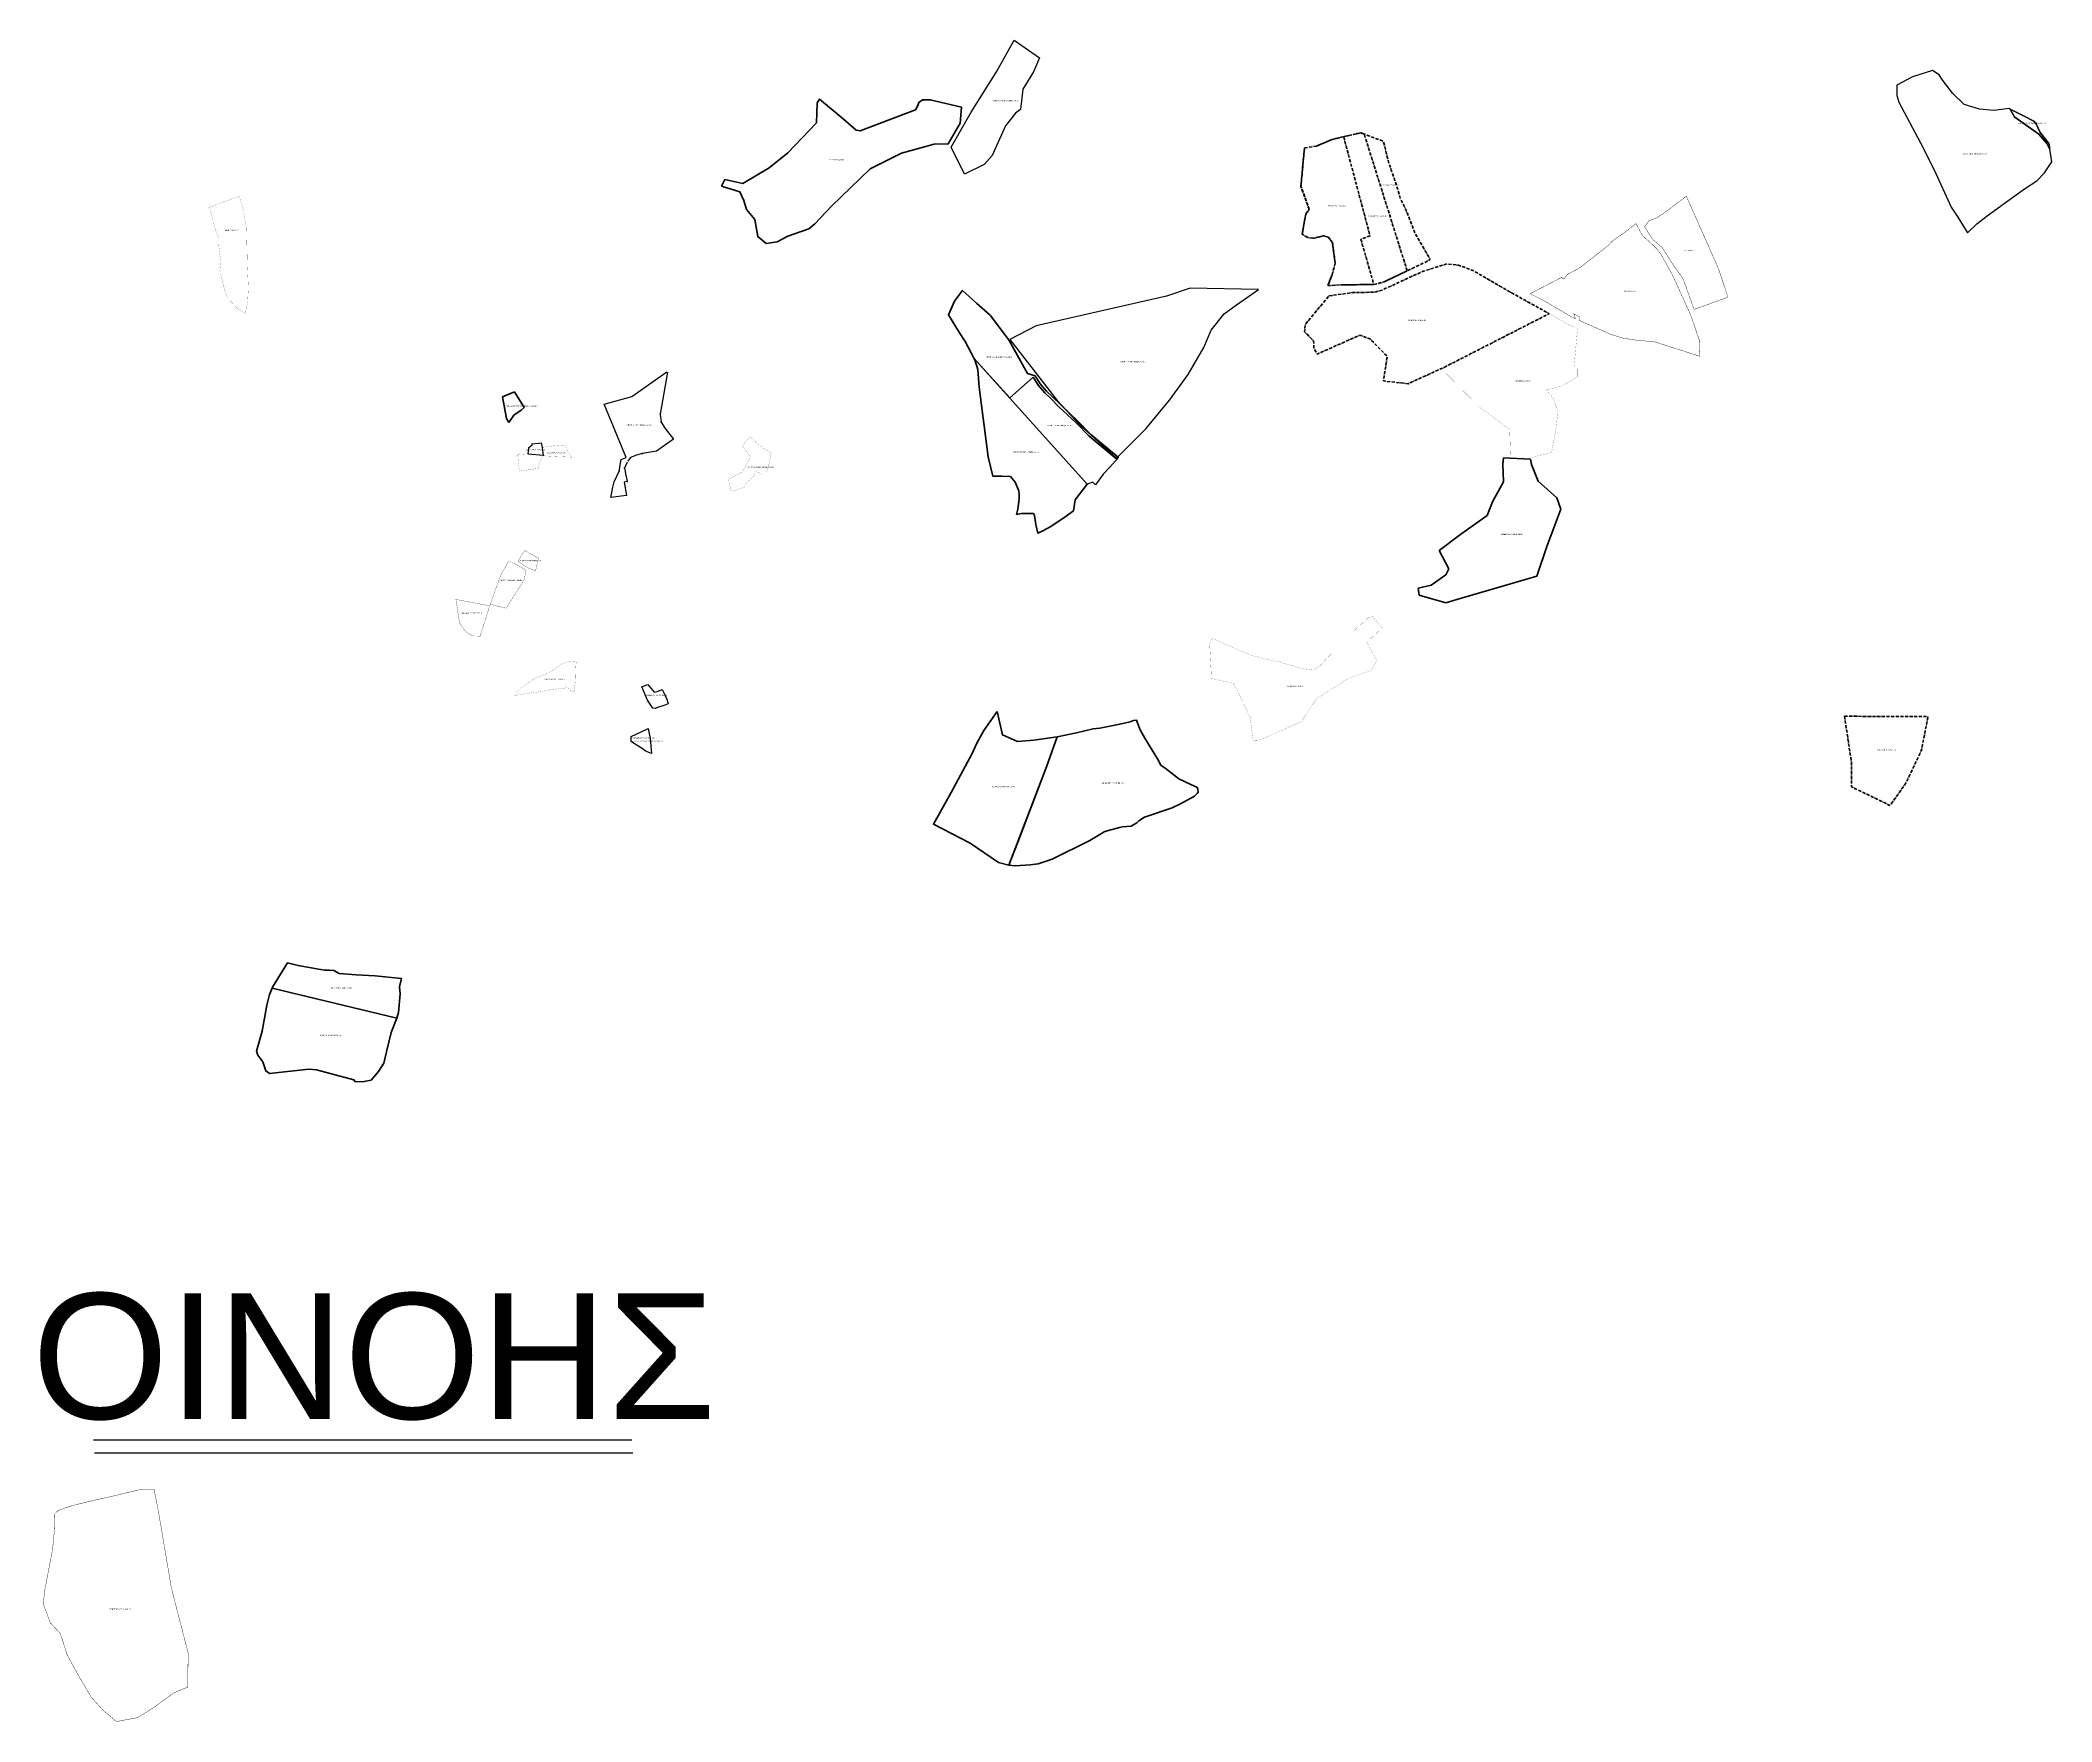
# Model space of a CAD drawing. Header units: metres. Extents: x 245125 to 394351, y 270578 to 4233311.
# Drawn here: x 281575 to 283176, y 4189384 to 4190722 of the extents above; entities that cross this region are included whole.
import ezdxf
from ezdxf.enums import TextEntityAlignment as Align
from ezdxf.lldxf.tags import DXFTag

# ---------------------------------------------------------------- set-up
doc = ezdxf.new("R2010")
doc.units = ezdxf.units.M
for name, pattern in [('DASHDOT', [25.4, 12.7, -6.35, 0, -6.35]), ('DASHDOT_LINE', [18, 12, -3, 0, -3]), ('t-orio', [0.79, 0.5, -0.12, 0.05, -0.12])]:
    doc.linetypes.add(name, pattern=pattern)
for name, color, linetype in [('4178-(65-126-135-205)', 51, 'Continuous'), ('4495-(228-329)', 103, 'Continuous'), ('topo2007', 11, 'Continuous'), ('topo2008', 42, 'Continuous'), ('topo2016', 36, 'Continuous'), ('topo2017', 2, 'Continuous'), ('topo2019', 6, 'Continuous'), ('topo2020', 3, 'Continuous'), ('topo2021', 4, 'Continuous'), ('ΗΛΕΙΑ_Ονομασία ΟΤΑ_ΟΚΧΕ', 6, 'Continuous')]:
    doc.layers.add(name, color=color, linetype=linetype)
doc.styles.add('ARIAL', font='arial.ttf')
doc.styles.get("Standard").update_dxf_attribs({"font": 'arial.ttf'})
tags = doc.linetypes.add('HIDDEN', pattern=[0.375, 0.25, -0.125]).pattern_tags.tags
tags[6:7] = [DXFTag(74, 4), DXFTag(75, 0), DXFTag(340, '0'), DXFTag(46, 1.0), DXFTag(50, 0.0), DXFTag(44, 0.0), DXFTag(45, 0.0)]
tags[4:5] = [DXFTag(74, 4), DXFTag(75, 0), DXFTag(340, '0'), DXFTag(46, 1.0), DXFTag(50, 0.0), DXFTag(44, 0.0), DXFTag(45, 0.0)]
tags = doc.linetypes.add('LOTBOUND', pattern='A,15.7,-6.3,["x",Standard,S=6.3,R=0,X=-2.2,Y=-2.2],-6.3', length=28.3).pattern_tags.tags
tags[15:16] = [DXFTag(74, 4), DXFTag(75, 0), DXFTag(340, '0'), DXFTag(46, 1.0), DXFTag(50, 0.0), DXFTag(44, 0.0), DXFTag(45, 0.0)]
tags[4:5] = [DXFTag(74, 4), DXFTag(75, 0), DXFTag(340, '0'), DXFTag(46, 1.0), DXFTag(50, 0.0), DXFTag(44, 0.0), DXFTag(45, 0.0)]

msp = doc.modelspace()

# ---------------------------------------------------------------- linework, layer by layer
at = {"layer": '4495-(228-329)', "color": 103}
for p, q in [((281617.6, 4189608), (282046, 4189608)), ((281618.5, 4189597.7), (282046.9, 4189597.7))]:
    msp.add_line(p, q, dxfattribs=at)
at = {"layer": 'topo2007', "color": 11, "linetype": 'LOTBOUND', "lineweight": 60}
for p, q in [((281952.6, 4190442.1), (281943.1, 4190437.9)), ((281943.1, 4190437.9), (281946.2, 4190420.7)), ((281960.4, 4190429.6), (281952.6, 4190442.1)), ((281946.2, 4190420.7), (281948.1, 4190417.5))]:
    msp.add_line(p, q, dxfattribs=at)
at = {"layer": 'topo2007', "color": 11, "lineweight": 60}
for p, q in [((281948.1, 4190417.5), (281952.2, 4190423.4)), ((281952.2, 4190423.4), (281958.1, 4190427.5)), ((281958.1, 4190427.5), (281960.4, 4190429.6))]:
    msp.add_line(p, q, dxfattribs=at)
at = {"layer": 'topo2008', "color": 42}
for p, q in [((282336.3, 4190696.6), (282350.4, 4190721.8)), ((282350.4, 4190721.8), (282370.5, 4190707.7)), ((282316.1, 4190664.5), (282336.3, 4190696.6)), ((282365.7, 4190696.6), (282357.1, 4190682.8)), ((282370.5, 4190707.7), (282365.7, 4190696.6)), ((282357.1, 4190682.8), (282355.4, 4190666.8)), ((282300.2, 4190636.7), (282316.1, 4190664.5)), ((282351.4, 4190663.7), (282343.3, 4190653.7)), ((282355.4, 4190666.8), (282351.4, 4190663.7)), ((282343.3, 4190653.7), (282332.7, 4190630.2)), ((282310.9, 4190615.3), (282300.2, 4190636.7)), ((282332.7, 4190630.2), (282326.3, 4190623)), ((282326.3, 4190623), (282310.9, 4190615.3)), ((282046, 4190438.3), (282073.8, 4190458)), ((282074.4, 4190457.7), (282068.7, 4190424.2)), ((282024.1, 4190432.2), (282046, 4190438.3)), ((282041.6, 4190389.8), (282024.1, 4190432.2)), ((282068.7, 4190424.2), (282069.5, 4190417.8)), ((282079.1, 4190404.4), (282065.7, 4190394.9)), ((282069.5, 4190417.8), (282072.7, 4190412.9)), ((282072.7, 4190412.9), (282079.1, 4190404.4)), ((282037.6, 4190388.2), (282041.6, 4190389.8)), ((282045.1, 4190389.7), (282042.8, 4190386.7)), ((282049.8, 4190391.6), (282045.1, 4190389.7)), ((282054.5, 4190393), (282049.8, 4190391.6)), ((282065.7, 4190394.9), (282054.5, 4190393)), ((282042.2, 4190385.9), (282040.3, 4190381.2)), ((282040.3, 4190381.2), (282040.9, 4190377.1)), ((282040.9, 4190377.1), (282042.4, 4190370.6)), ((282029.4, 4190357.9), (282030.8, 4190366)), ((282041.8, 4190359.5), (282029.4, 4190357.9)), ((282042.4, 4190370.6), (282040, 4190370)), ((282040, 4190370), (282041.8, 4190359.5)), ((282412.9, 4190370.1), (282408.5, 4190368.4)), ((282412.9, 4190370.1), (282408.5, 4190368.4)), ((282415.1, 4190367.9), (282412.9, 4190370.1)), ((282415.1, 4190367.9), (282412.9, 4190370.1))]:
    msp.add_line(p, q, dxfattribs=at)
at = {"layer": 'topo2008', "color": 42, "linetype": 'Continuous'}
for p, q in [((282433.3, 4190389.8), (282426.4, 4190382.1)), ((282421.1, 4190376.5), (282415.1, 4190367.9)), ((282421.1, 4190376.5), (282415.1, 4190367.9)), ((282426.4, 4190382.1), (282421.1, 4190376.5))]:
    msp.add_line(p, q, dxfattribs=at)
at = {"layer": 'topo2008', "color": 42, "linetype": 'HIDDEN', "lineweight": 60, "ltscale": 10}
msp.add_lwpolyline([(282365.3, 4190453.7), (282346.8, 4190437.1), (282318.3, 4190468.9), (282316.4, 4190472.6), (282311.2, 4190482.1), (282306.8, 4190488.9), (282298, 4190503.2), (282302.8, 4190514.2), (282304.1, 4190515.9), (282309.1, 4190522.7), (282314.6, 4190518), (282320.2, 4190512.6), (282331.5, 4190502.7), (282346.4, 4190482.8), (282361, 4190456.5), (282367, 4190454.8), (282371, 4190448.5), (282376, 4190442.6), (282380.8, 4190438), (282387.3, 4190431.6), (282401, 4190418.7), (282411.4, 4190408.1), (282433.3, 4190389.8), (282431.9, 4190388.3), (282410, 4190406.6), (282399.6, 4190417.3), (282385.9, 4190430.1), (282379.4, 4190436.6), (282374.6, 4190441.2), (282369.4, 4190447.3)], close=True, dxfattribs=at)
msp.add_lwpolyline([(282365.3, 4190453.7), (282346.8, 4190437.1), (282318.3, 4190468.9), (282316.4, 4190472.6), (282311.2, 4190482.1), (282306.8, 4190488.9), (282298, 4190503.2), (282302.8, 4190514.2), (282304.1, 4190515.9), (282309.1, 4190522.7), (282314.6, 4190518), (282320.2, 4190512.6), (282331.5, 4190502.7), (282346.4, 4190482.8), (282361, 4190456.5), (282367, 4190454.8), (282371, 4190448.5), (282376, 4190442.6), (282380.8, 4190438), (282387.3, 4190431.6), (282401, 4190418.7), (282411.4, 4190408.1), (282433.3, 4190389.8), (282431.9, 4190388.3), (282410, 4190406.6), (282399.6, 4190417.3), (282385.9, 4190430.1), (282379.4, 4190436.6), (282374.6, 4190441.2), (282369.4, 4190447.3)], close=True, dxfattribs=at)
msp.add_lwpolyline([(282365.3, 4190453.7), (282346.8, 4190437.1), (282318.3, 4190468.9), (282316.4, 4190472.6), (282311.2, 4190482.1), (282306.8, 4190488.9), (282298, 4190503.2), (282302.8, 4190514.2), (282304.1, 4190515.9), (282309.1, 4190522.7), (282314.6, 4190518), (282320.2, 4190512.6), (282331.5, 4190502.7), (282346.4, 4190482.8), (282361, 4190456.5), (282367, 4190454.8), (282371, 4190448.5), (282376, 4190442.6), (282380.8, 4190438), (282387.3, 4190431.6), (282401, 4190418.7), (282411.4, 4190408.1), (282433.3, 4190389.8), (282431.9, 4190388.3), (282410, 4190406.6), (282399.6, 4190417.3), (282385.9, 4190430.1), (282379.4, 4190436.6), (282374.6, 4190441.2), (282369.4, 4190447.3)], close=True, dxfattribs=at)
at = {"layer": 'topo2008', "color": 42}
for points in [[(282544.6, 4190523.5), (282490.3, 4190524.6), (282471.6, 4190518.1), (282367.9, 4190494.4), (282346.9, 4190483.7), (282384.6, 4190435.1), (282403.2, 4190415.2), (282431.8, 4190389.1), (282455.1, 4190412.6), (282474, 4190435.5), (282488.8, 4190455.7), (282501.2, 4190477.4), (282507.1, 4190491), (282517.3, 4190504.2), (282527.2, 4190511.3), (282542, 4190521.5), (282544.6, 4190523.5)], [(282030.8, 4190366), (282032.1, 4190370.5), (282036, 4190378.8), (282037.6, 4190388.2)]]:
    msp.add_lwpolyline(points, dxfattribs=at)
at = {"layer": 'topo2008', "color": 42, "lineweight": 60}
msp.add_lwpolyline([(282318.3, 4190468.9), (282319, 4190467.4), (282321.4, 4190459.8), (282322.5, 4190445.8), (282329.5, 4190390.3), (282333.4, 4190374.8), (282340.6, 4190375), (282347.3, 4190374.5), (282351.1, 4190370), (282354.1, 4190363.2), (282354.4, 4190360), (282354.2, 4190356.6), (282353.1, 4190348.6), (282352.2, 4190344.4), (282356.1, 4190345.1), (282360.9, 4190345.1), (282365.6, 4190345.2), (282366.4, 4190343.5), (282367.5, 4190336.3), (282369.1, 4190329.6), (282373.7, 4190331.6), (282378.9, 4190334.5), (282389.8, 4190341.8), (282397.6, 4190347.4), (282398.9, 4190356.1), (282408.5, 4190368.4)], close=True, dxfattribs=at)
msp.add_lwpolyline([(282318.3, 4190468.9), (282319, 4190467.4), (282321.4, 4190459.8), (282322.5, 4190445.8), (282329.5, 4190390.3), (282333.4, 4190374.8), (282340.6, 4190375), (282347.3, 4190374.5), (282351.1, 4190370), (282354.1, 4190363.2), (282354.4, 4190360), (282354.2, 4190356.6), (282353.1, 4190348.6), (282352.2, 4190344.4), (282356.1, 4190345.1), (282360.9, 4190345.1), (282365.6, 4190345.2), (282366.4, 4190343.5), (282367.5, 4190336.3), (282369.1, 4190329.6), (282373.7, 4190331.6), (282378.9, 4190334.5), (282389.8, 4190341.8), (282397.6, 4190347.4), (282398.9, 4190356.1), (282408.5, 4190368.4)], close=True, dxfattribs=at)
msp.add_lwpolyline([(282318.3, 4190468.9), (282319, 4190467.4), (282321.4, 4190459.8), (282322.5, 4190445.8), (282329.5, 4190390.3), (282333.4, 4190374.8), (282340.6, 4190375), (282347.3, 4190374.5), (282351.1, 4190370), (282354.1, 4190363.2), (282354.4, 4190360), (282354.2, 4190356.6), (282353.1, 4190348.6), (282352.2, 4190344.4), (282356.1, 4190345.1), (282360.9, 4190345.1), (282365.6, 4190345.2), (282366.4, 4190343.5), (282367.5, 4190336.3), (282369.1, 4190329.6), (282373.7, 4190331.6), (282378.9, 4190334.5), (282389.8, 4190341.8), (282397.6, 4190347.4), (282398.9, 4190356.1), (282408.5, 4190368.4)], close=True, dxfattribs=at)
at = {"layer": 'topo2008', "color": 42}
for p in [(282068.7, 4190424.2), (282069.5, 4190417.8), (282054.5, 4190393), (282036, 4190378.8), (282040.3, 4190381.2), (282042.4, 4190370.6)]:
    msp.add_point(p, dxfattribs=at)
at = {"layer": 'topo2016', "color": 36, "linetype": 'HIDDEN', "lineweight": 40, "ltscale": 4}
msp.add_lwpolyline([(282117.5, 4190605.6), (282120, 4190610.9), (282134.5, 4190607.7), (282155.3, 4190620.4), (282170.2, 4190632.3), (282192.9, 4190656.1), (282193.4, 4190671.9), (282195.4, 4190675), (282214.3, 4190659.3), (282224.5, 4190650.2), (282227.8, 4190649.8), (282271.7, 4190666.4), (282273.5, 4190669.8), (282274.5, 4190672.3), (282277.3, 4190674.4), (282283.5, 4190674.4), (282308.5, 4190668.5), (282307.2, 4190655.8), (282297.9, 4190639.3), (282286.5, 4190639.1), (282260.6, 4190631.9), (282235.7, 4190619.4), (282205, 4190589.9), (282191.7, 4190575.8), (282187, 4190571.6), (282170.2, 4190565.8), (282161.6, 4190561.3), (282153, 4190560), (282146.3, 4190565.5), (282143.9, 4190579.2), (282137.2, 4190587.2), (282135.3, 4190594.3), (282132, 4190601.3)], close=True, dxfattribs=at)
at = {"layer": 'topo2016', "color": 36}
msp.add_lwpolyline([(282195.4, 4190675), (282214.3, 4190659.3), (282224.5, 4190650.2), (282227.8, 4190649.8), (282271.7, 4190666.4), (282273.5, 4190669.8), (282274.5, 4190672.3), (282277.3, 4190674.4), (282283.5, 4190674.4), (282308.5, 4190668.5), (282307.2, 4190655.8), (282297.9, 4190639.3)], dxfattribs=at)
at = {"layer": 'topo2016', "color": 36, "ltscale": 8, "flags": 128}
msp.add_lwpolyline([(282054, 4190207.1), (282058.9, 4190209.1), (282063.7, 4190203.1), (282066.9, 4190203.7), (282070.1, 4190205.1), (282071.7, 4190201.8), (282073.9, 4190197.3), (282075, 4190193.7), (282072.3, 4190192.5), (282065.8, 4190190.4), (282064.5, 4190189.9), (282062.7, 4190190.3), (282058.4, 4190196.7)], close=True, dxfattribs=at)
at = {"layer": 'topo2016', "color": 36, "lineweight": 60, "flags": 128}
msp.add_lwpolyline([(282336.7, 4190187.6), (282341, 4190169), (282341, 4190169), (282353, 4190163.6), (282366, 4190164.8), (282384.4, 4190167.5), (282376.1, 4190143.5), (282346.1, 4190065.4), (282337.8, 4190067.5), (282315.2, 4190082.7), (282286, 4190098), (282300.2, 4190123.1), (282316.8, 4190154.2), (282320.7, 4190162.4), (282326.2, 4190172.5), (282336.7, 4190187.6)], dxfattribs=at)
msp.add_lwpolyline([(282384.4, 4190167.5), (282400, 4190170.7), (282413.1, 4190173.7), (282418.4, 4190174.3), (282434.4, 4190177.6), (282442.7, 4190179.3), (282445.3, 4190180.3), (282447.7, 4190180.6), (282450.3, 4190173.5), (282454.3, 4190166.3), (282460.1, 4190156.7), (282464.4, 4190150), (282467.1, 4190144.9), (282471.5, 4190141.8), (282481.4, 4190133.9), (282491.3, 4190129.3), (282495.6, 4190127.3), (282496.4, 4190126), (282496.7, 4190123.5), (282495.8, 4190122.3), (282493.9, 4190120.3), (282482.7, 4190114.1), (282476, 4190111), (282453.9, 4190103.6), (282449.5, 4190100.7), (282447.8, 4190099), (282443.4, 4190096.4), (282436.5, 4190095.8), (282434.1, 4190095.2), (282424.4, 4190092.6), (282422, 4190091.8), (282419.8, 4190090.5), (282410.6, 4190085), (282380.6, 4190070.1), (282369.3, 4190066.4), (282363.1, 4190065.5), (282351, 4190064.8), (282346.1, 4190065.4), (282353.1, 4190083.5), (282376.1, 4190143.5)], close=True, dxfattribs=at)
at = {"layer": 'topo2016', "color": 36, "ltscale": 4, "flags": 128}
msp.add_lwpolyline([(282061.6, 4190154.2), (282059.5, 4190154.9), (282057.1, 4190155.9), (282055, 4190157.4), (282055, 4190157.6), (282050.8, 4190160.2), (282050.8, 4190160.2), (282047.4, 4190162.3), (282045.6, 4190163.6), (282045.6, 4190167.7), (282049.5, 4190169.5), (282058, 4190173.6), (282059.1, 4190174.1), (282060.6, 4190166), (282061.6, 4190154.2)], close=True, dxfattribs=at)
at = {"layer": 'topo2017', "color": 2, "linetype": 'DASHDOT', "lineweight": 60, "ltscale": 9}
msp.add_lwpolyline([(282671.8, 4190285.7), (282672.7, 4190280.1), (282693.9, 4190274), (282702.6, 4190276.6), (282766.2, 4190295.4), (282774.1, 4190318.9), (282785.2, 4190348.7), (282782.2, 4190357.7), (282767.2, 4190370.9), (282762, 4190384.2), (282761.2, 4190388.5), (282739.7, 4190389.5), (282739.1, 4190384.5), (282739.6, 4190370.4), (282730.9, 4190354.5), (282726.7, 4190343.6), (282704.6, 4190328), (282688.6, 4190315.8), (282696.2, 4190301.1), (282693.8, 4190296.4), (282682, 4190288.1), (282671.8, 4190285.7)], close=True, dxfattribs=at)
at = {"layer": 'topo2019', "color": 6, "linetype": 'DASHDOT_LINE', "lineweight": 70, "ltscale": 0.2, "flags": 128}
for points in [[(282581.3, 4190636.2), (282590.9, 4190637.6), (282603.4, 4190642.9), (282626.1, 4190648.2), (282644.1, 4190641.4), (282648.2, 4190625), (282654.8, 4190605.7), (282657.5, 4190596.2), (282664.1, 4190582.1), (282669, 4190568.6), (282681.4, 4190547.2), (282670, 4190541.7), (282644.7, 4190529.5), (282636.5, 4190527.4), (282612.9, 4190527.2), (282599.9, 4190526.6), (282603.3, 4190535.2), (282605.8, 4190544.3), (282603.5, 4190560.9), (282600.5, 4190565), (282596.4, 4190566.1), (282588.3, 4190564.2), (282583.9, 4190564.8), (282579.5, 4190567.4), (282582.3, 4190583.5), (282585.1, 4190587.1), (282578.5, 4190605.6), (282581, 4190633.1)], [(282600.7, 4190518.3), (282619.7, 4190521), (282637.1, 4190521.3), (282643.1, 4190523), (282675.3, 4190537.8), (282694.5, 4190543.8), (282703.8, 4190542.8), (282715.3, 4190538.6), (282745.4, 4190521.2), (282776, 4190504.2), (282692.5, 4190461.5), (282663.7, 4190448.5), (282644.1, 4190450.7), (282647.2, 4190470.2), (282633.4, 4190484.2), (282625.4, 4190487.1), (282591.4, 4190472), (282588.8, 4190476.5), (282588.6, 4190482.4), (282581.4, 4190489.8), (282582.1, 4190495.8), (282600.7, 4190518.3)], [(283011.1, 4190183.8), (283033.1, 4190183.7), (283077.5, 4190183.5), (283072.3, 4190157), (283060.6, 4190131.8), (283047.4, 4190112.7), (283016.6, 4190127.7), (283016.7, 4190146.2)]]:
    msp.add_lwpolyline(points, close=True, dxfattribs=at)
at = {"layer": 'topo2019', "color": 6, "linetype": 'DASHDOT_LINE', "lineweight": 70, "ltscale": 0.2}
msp.add_lwpolyline([(282581.3, 4190636.2), (282590.9, 4190637.6), (282603.4, 4190642.9), (282612.5, 4190645), (282633.5, 4190566.1), (282626.2, 4190563.4), (282636.5, 4190527.4), (282612.9, 4190527.2), (282599.9, 4190526.6), (282603.3, 4190535.2), (282605.8, 4190544.3), (282603.5, 4190560.9), (282600.5, 4190565), (282596.4, 4190566.1), (282588.3, 4190564.2), (282583.9, 4190564.8), (282579.5, 4190567.4), (282582.3, 4190583.5), (282585.1, 4190587.1), (282578.5, 4190605.6), (282581, 4190633.1), (282581.3, 4190636.2)], dxfattribs=at)
msp.add_lwpolyline([(282628.8, 4190647.2), (282626.1, 4190648.2), (282612.5, 4190645), (282633.5, 4190566.1), (282626.2, 4190563.4), (282636.5, 4190527.4), (282644.7, 4190529.5), (282663, 4190538.4)], close=True, dxfattribs=at)
at = {"layer": 'topo2019', "color": 6, "ltscale": 17, "const_width": 0.3}
for points in [[(282852, 4190573.4), (282855.3, 4190578), (282861.9, 4190580.6), (282869.7, 4190585.9), (282885.2, 4190597.7), (282910.9, 4190539.7), (282918.3, 4190517.3), (282891.3, 4190507.6), (282882.6, 4190532), (282875.2, 4190542.3), (282865.9, 4190556.9), (282858.2, 4190563.5)], [(282760.9, 4190520.1), (282786.2, 4190533.2), (282786.6, 4190531.9), (282788.4, 4190532.4), (282790.4, 4190535.4), (282799.6, 4190540.2), (282822.9, 4190558.3), (282826.7, 4190562.4), (282835, 4190568.1), (282845.1, 4190575.9), (282850.1, 4190566.6), (282859.1, 4190558.3), (282862.1, 4190555.2), (282864.8, 4190551.8), (282873.9, 4190535.5), (282886.3, 4190508.3), (282888.6, 4190503.2), (282892.1, 4190493.2), (282893.2, 4190489.8), (282895.5, 4190483.3), (282895.9, 4190470.3), (282859.9, 4190481.8), (282845.6, 4190483.1), (282835.3, 4190484.6), (282828.1, 4190486.8), (282825.7, 4190487.5), (282807.5, 4190495.5), (282800, 4190498.8), (282799.8, 4190501.9), (282795.6, 4190504.1), (282796.9, 4190500.2), (282794.4, 4190501.3), (282771.2, 4190514.9)]]:
    msp.add_lwpolyline(points, close=True, dxfattribs=at)
at = {"layer": 'topo2019', "color": 6, "lineweight": 70, "ltscale": 30, "const_width": 0.1}
msp.add_lwpolyline([(281955.3, 4190391.8), (281963.6, 4190392.4), (281975.5, 4190391.4), (281974.6, 4190397.8), (281983.8, 4190399), (281989.8, 4190399.5), (281992.7, 4190399.7), (281994.6, 4190395.6), (281998.3, 4190390), (281984.1, 4190390.6), (281975.8, 4190391.1), (281973.6, 4190387.9), (281972.2, 4190384), (281971.4, 4190381), (281956.6, 4190378.9), (281956.4, 4190380.7), (281955.6, 4190387.5)], close=True, dxfattribs=at)
at = {"layer": 'topo2019', "color": 6, "ltscale": 2, "flags": 128}
msp.add_lwpolyline([(281966.4, 4190400.5), (281972.1, 4190401.2), (281974, 4190401.4), (281974.6, 4190397.8), (281975.5, 4190391.4), (281963.6, 4190392.4), (281964, 4190397.8), (281966.6, 4190399.7)], close=True, dxfattribs=at)
at = {"layer": 'topo2019', "color": 6, "ltscale": 50, "const_width": 0.2}
for points in [[(281961.2, 4190315.7), (281964.6, 4190313.5), (281969.1, 4190311), (281971.9, 4190309.6), (281969.4, 4190299.6), (281964.1, 4190301.6), (281958.9, 4190304.5), (281955.6, 4190307.1), (281959.3, 4190313.9), (281961.2, 4190315.7)], [(281948.2, 4190307.5), (281957.4, 4190302.8), (281961.9, 4190299.7), (281960.4, 4190292.8), (281957.3, 4190287.4), (281952.4, 4190279.9), (281946.1, 4190269.8), (281933.4, 4190272.8), (281941.6, 4190296)], [(281906, 4190276.8), (281933, 4190271.7), (281925.3, 4190247.6), (281920.5, 4190247.7), (281918.5, 4190248.2), (281915.2, 4190250.1), (281913.7, 4190251.3), (281909, 4190257.8)]]:
    msp.add_lwpolyline(points, close=True, dxfattribs=at)
at = {"layer": 'topo2019', "color": 6, "lineweight": 70, "ltscale": 60, "const_width": 0.3}
msp.add_lwpolyline([(281772.1, 4189987.5), (281780.4, 4189985.4), (281798.3, 4189982.3), (281801.7, 4189981.7), (281805.3, 4189981.7), (281808.9, 4189981.5), (281813.2, 4189979), (281826.8, 4189978), (281841.7, 4189977.3), (281862.7, 4189975.2), (281861.1, 4189968.5), (281861.8, 4189962.9), (281860.4, 4189948.1), (281859.1, 4189943.5), (281854.5, 4189932.2), (281850.9, 4189916.7), (281848.6, 4189907.7), (281844.4, 4189901.2), (281838.5, 4189894.1), (281833.1, 4189893), (281826, 4189892.8), (281824.9, 4189894.4), (281795.2, 4189902.4), (281789, 4189902.8), (281757.7, 4189899.4), (281754.7, 4189901.5), (281752.3, 4189908.7), (281748.3, 4189914.1), (281747.3, 4189917.2), (281751.8, 4189933.2), (281755.5, 4189954), (281757.8, 4189962.4), (281760, 4189968.3)], close=True, dxfattribs=at)
at = {"layer": 'topo2019', "color": 6, "lineweight": 70, "ltscale": 80}
msp.add_lwpolyline([(281772.1, 4189987.5), (281780.4, 4189985.4), (281798.3, 4189982.3), (281801.7, 4189981.7), (281805.3, 4189981.7), (281808.9, 4189981.5), (281813.2, 4189979), (281826.8, 4189978), (281841.7, 4189977.3), (281862.7, 4189975.2), (281861.1, 4189968.5), (281861.8, 4189962.9), (281860.4, 4189948.1), (281859.1, 4189943.5), (281859.1, 4189943.5), (281759.7, 4189967.5), (281759.7, 4189967.5), (281760, 4189968.3), (281772.1, 4189987.5)], close=True, dxfattribs=at)
msp.add_lwpolyline([(281759.7, 4189967.5), (281859.1, 4189943.5), (281854.5, 4189932.2), (281850.9, 4189916.7), (281848.6, 4189907.7), (281844.4, 4189901.2), (281838.5, 4189894.1), (281833.1, 4189893), (281826, 4189892.8), (281824.9, 4189894.4), (281795.2, 4189902.4), (281789, 4189902.8), (281757.7, 4189899.4), (281754.7, 4189901.5), (281752.3, 4189908.7), (281748.3, 4189914.1), (281747.3, 4189917.2), (281751.8, 4189933.2), (281755.5, 4189954), (281757.8, 4189962.4), (281759.7, 4189967.5)], dxfattribs=at)
at = {"layer": 'topo2020', "color": 3, "linetype": 't-orio', "ltscale": 10, "const_width": 0.1}
msp.add_lwpolyline([(282136.2, 4190366.3), (282133.6, 4190365.3), (282130.7, 4190364.4), (282128, 4190363.5), (282125.3, 4190362.8), (282124.8, 4190363.9), (282123.2, 4190371.4), (282122.9, 4190372.4), (282131.5, 4190376.8), (282133.6, 4190378.2), (282139.2, 4190387.7), (282140.5, 4190390.3), (282133.9, 4190399), (282140.1, 4190406.4), (282143.2, 4190403.7), (282145.5, 4190401), (282148.2, 4190398.7), (282152.6, 4190395.9), (282156.9, 4190393.6), (282155.3, 4190385.3), (282154.1, 4190380.4), (282153.4, 4190378.6), (282151, 4190376.2), (282144.8, 4190378.4), (282143.1, 4190374.8), (282139.1, 4190371.4), (282135.7, 4190367.5), (282136.2, 4190366.3)], dxfattribs=at)
at = {"layer": 'topo2021'}
for p, q in [((283146.7, 4190660.6), (283165.6, 4190647.2)), ((283165.6, 4190647.2), (283172.1, 4190639.7))]:
    msp.add_line(p, q, dxfattribs=at)
at = {"layer": 'topo2021', "color": 4}
for points in [[(283109, 4190568.5), (283116.3, 4190575.6), (283124.5, 4190582), (283140.9, 4190594), (283154.4, 4190603.6), (283164, 4190610), (283170.1, 4190616.4), (283176, 4190625), (283174.4, 4190635.1), (283173.7, 4190639.6), (283166.8, 4190648.5), (283163.5, 4190655.2), (283161.7, 4190657.5), (283153.9, 4190661.5), (283142.9, 4190667.1), (283142.2, 4190667.5), (283129.8, 4190665.9), (283118.6, 4190667), (283106.3, 4190670.7), (283097.3, 4190679.4), (283089.3, 4190689.8), (283086.5, 4190694.2), (283081.1, 4190697.7), (283065.1, 4190692.7), (283052.7, 4190686.1), (283052.6, 4190677.9), (283054.2, 4190672.5), (283071.6, 4190640.3), (283082.5, 4190618.7), (283095.8, 4190588.9), (283101.2, 4190581)], [(283142.9, 4190667.1), (283153.9, 4190661.5), (283161.7, 4190657.5), (283163.5, 4190655.2), (283166.8, 4190648.5), (283173.7, 4190639.6), (283174.4, 4190635.1), (283172.1, 4190639.7), (283165.6, 4190647.2), (283146.7, 4190660.6)]]:
    msp.add_lwpolyline(points, close=True, dxfattribs=at)
at = {"layer": 'topo2021', "color": 4, "const_width": 0.1}
for points in [[(281709.9, 4190588.9), (281716.6, 4190591.4), (281733.6, 4190597.8), (281737, 4190586.4), (281736.8, 4190585.1), (281737.7, 4190582.3), (281739.4, 4190572.5), (281740.1, 4190542.2), (281740.9, 4190524.6), (281740.3, 4190513.8), (281738.6, 4190504.4), (281732.9, 4190507.6), (281724.9, 4190516.1), (281722.3, 4190521.9), (281718.2, 4190538.5), (281718.9, 4190545.7), (281717.4, 4190558.3), (281717.6, 4190563.5), (281715.2, 4190569.6)], [(281952.8, 4190200), (281956.2, 4190204.8), (281961.9, 4190209.4), (281968.9, 4190213.9), (281979.4, 4190218.2), (281984.2, 4190220.8), (281985.9, 4190222.2), (281989.1, 4190224.9), (281991.5, 4190226.1), (281994.9, 4190227.2), (281996.1, 4190227.4), (282001.8, 4190227), (282001.6, 4190225), (282001.4, 4190221.5), (282001.1, 4190211.7), (282000.9, 4190209.9), (282000.5, 4190207), (282000.1, 4190203.6), (281998, 4190203.4), (281995.3, 4190206.6), (281983.4, 4190205.1), (281983.3, 4190205.1), (281978.3, 4190204.3), (281972.8, 4190203.4), (281957, 4190201.1)]]:
    msp.add_lwpolyline(points, close=True, dxfattribs=at)
for points in [[(282692.5, 4190461.5), (282776, 4190504.2), (282792, 4190495.4), (282796.8, 4190493.1), (282798.6, 4190492.2), (282795.9, 4190462.6), (282798.3, 4190460.2), (282798.3, 4190453.9), (282786.8, 4190446.9), (282773.9, 4190443.4), (282779.5, 4190436.6), (282782.9, 4190426.2), (282781.7, 4190414.3), (282780.4, 4190406.8), (282777.9, 4190393.6), (282767.6, 4190391.3), (282758.5, 4190388.6), (282745.4, 4190389.2), (282744.6, 4190412.2), (282719.9, 4190430.3), (282690.3, 4190460.5), (282692.5, 4190461.5)], [(282631.6, 4190262), (282635.6, 4190263), (282643.1, 4190254.2), (282630.9, 4190242.7), (282638.8, 4190228.1), (282634.3, 4190220), (282616.9, 4190214.2), (282591.1, 4190197.9), (282578.7, 4190179.5), (282545.1, 4190164.6), (282540.5, 4190164.4), (282538, 4190183.3), (282527.4, 4190205.2), (282524.5, 4190210.2), (282513.8, 4190212.4), (282507.3, 4190213.8), (282505.9, 4190241.1), (282507.9, 4190245.9), (282507.9, 4190245.9), (282518.6, 4190241.1), (282536.9, 4190233), (282550.5, 4190229.3), (282561.1, 4190227.1), (282579.5, 4190221.7), (282588.2, 4190220.6), (282593.3, 4190223.6), (282601.7, 4190232.7), (282619.4, 4190250.5), (282631.6, 4190262)]]:
    msp.add_lwpolyline(points, dxfattribs=at)
at = {"layer": 'topo2021', "color": 4, "ltscale": 3, "const_width": 0.3}
msp.add_lwpolyline([(281589.4, 4189551.7), (281599.9, 4189555.3), (281612.1, 4189558.4), (281634.5, 4189563.5), (281655.8, 4189568.6), (281665.8, 4189568.7), (281669.4, 4189550.5), (281679.6, 4189490.2), (281693, 4189438.1), (281692.6, 4189411.1), (281681.5, 4189406.5), (281666.7, 4189395.6), (281656.7, 4189389.3), (281652.6, 4189386.8), (281646.5, 4189385.7), (281635.8, 4189383.7), (281625.4, 4189392.6), (281616, 4189402.9), (281604.5, 4189422.4), (281596.8, 4189436.6), (281591.2, 4189453.9), (281583.3, 4189462.3), (281577.6, 4189477.5), (281578.6, 4189485.7), (281578.8, 4189487.8), (281585.1, 4189520.8), (281586.4, 4189534.5), (281586.8, 4189548.9)], close=True, dxfattribs=at)

# ---------------------------------------------------------------- texts
at = {"layer": '4178-(65-126-135-205)', "color": 51, "insert": (282046.3, 4190164.5), "char_height": 1, "width": 28.75, "attachment_point": 1}
msp.add_mtext('86 ΚΟΡΔΟΝΟΥΡΗΣ ΟΙΝΟΗ-ΑΥΘ.4178', dxfattribs=at)
at = {"layer": 'topo2007', "color": 11, "insert": (281945.6, 4190431.3), "char_height": 1, "width": 12.397, "attachment_point": 1}
msp.add_mtext('XARALAMPOPOYLOS-07b(oρθογωνιες)', dxfattribs=at)
at = {"layer": 'topo2008', "color": 42, "char_height": 1, "attachment_point": 1}
for insert, width in [((282333.1, 4190674.3), 29.952), ((282328, 4190470.2), 28.878), ((282434.4, 4190466.6), 27.687), ((282041.8, 4190416.2), 32.884), ((282376.3, 4190415.7), 25.522), ((282349.3, 4190394.7), 27.395)]:
    msp.add_mtext('OINOH GIANNA-08(oρθογωνιες)', dxfattribs=dict(at, insert=insert, width=width))
at = {"layer": 'topo2016', "color": 36, "char_height": 1, "attachment_point": 1}
for s, insert, width in [('ΚΑΡΑΜΠΑΤΣΗ-16', (282203, 4190627.3), 17.175), ('ΚΟΡΔΟΝΟΥΡΗΣ ΟΙΝΟΗ-16', (282056.3, 4190201), 33.47), ('ΚΟΡΔΟΝΟΥΡΗΣ ΟΙΝΟΗ-16', (282046.2, 4190167), 26.202), ('ΚΟΡΔΟΝΟΥΡΗΣ ΟΙΝΟΗ-16', (282332.9, 4190128.2), 26.358), ('ΚΟΡΔΟΝΟΥΡΗΣ ΟΙΝΟΗ-16', (282419.5, 4190131.2), 32.444)]:
    msp.add_mtext(s, dxfattribs=dict(at, insert=insert, width=width))
at = {"layer": 'topo2017', "color": 2, "insert": (282737.2, 4190329.1), "char_height": 1, "width": 28.522, "attachment_point": 1}
msp.add_mtext('ΝΤΑΒΑΡΗΣ ΑΘΑΝΑΣΙΟΣ-17', dxfattribs=at)
at = {"layer": 'topo2019', "color": 6, "lineweight": 80, "ltscale": 20, "char_height": 1, "attachment_point": 1}
for s, insert, width in [('NTABAΡΗΣ ΤΑΣΟΣ-19', (282642.4, 4190606.8), 28.124), ('NTABAΡΗΣ ΤΑΣΟΣ-19', (282600, 4190590.7), 17.523), ('NTABAΡΗΣ ΤΑΣΟΣ-19', (282632.4, 4190582.5), 17.71), ('ΤΣΟΥΛΙΑΣ-19', (282883.6, 4190555), 4.974), ('ΤΣΟΥΛΙΑΣ-19', (282835.8, 4190522.5), 4.974), ('NTABAΡΗΣ ΤΑΣΟΣ-19', (282663.5, 4190499.5), 31.863), ('NTABAΡΗΣ ΤΑΣΟΣ-19', (281962.3, 4190396.4), 16.132), ('ΤΣΟΥΛΙΑΣ ΟΙΝΟΗ-19', (281978.8, 4190394.1), 14.621), ('ΣΚΟΥΡΛΗΣ ΓΕΩΡΓΙΟΣ-19', (281956.8, 4190308.1), 25.666), ('ΣΚΟΥΡΛΗΣ ΓΕΩΡΓΙΟΣ-19', (281941.6, 4190292.5), 25.004), ('ΣΚΟΥΡΛΗΣ ΓΕΩΡΓΙΟΣ-19', (281910.2, 4190266.2), 25.92), ('NTABAΡΗΣ ΤΑΣΟΣ-19', (283037.4, 4190157.4), 21.465), ('ΣΚΟΥΡΛΗΣ ΓΕΩΡΓΙΟΣ-19', (281806.8, 4189968.1), 20.993), ('ΣΚΟΥΡΛΗΣ ΓΕΩΡΓΙΟΣ-19', (281797.9, 4189930.4), 19.913)]:
    msp.add_mtext(s, dxfattribs=dict(at, insert=insert, width=width))
at = {"layer": 'topo2020', "color": 3, "insert": (282137.1, 4190382.4), "char_height": 1, "width": 31.865, "attachment_point": 1}
msp.add_mtext('ΔΗΜΗΤΡΑΚΟΠΟΥΛΟΣ OINOH-20', dxfattribs=at)
at = {"layer": 'topo2021', "color": 4, "char_height": 1, "attachment_point": 1}
for s, insert, width in [('OINOH ΔΗΜΗΤΡΑΚΟΠΟΥΛΟΣ-21', (283149.4, 4190656.1), 28.544), ('OINOH ΔΗΜΗΤΡΑΚΟΠΟΥΛΟΣ-21', (283104.9, 4190631.7), 23.178), ('MAXH OINOH-21', (281722.2, 4190571), 15.23), ('ΠΑΠΑΝΤΑΒΑΡΗΣ-21', (282748.9, 4190451.1), 3.661), ('KOΡΔΟΝΟΥΡΗΣ OINOH-21', (281976, 4190213.8), 24.237), ('ΠΑΠΑΝΤΑΒΑΡΗΣ-21', (282567.2, 4190208.2), 3.661)]:
    msp.add_mtext(s, dxfattribs=dict(at, insert=insert, width=width))
at = {"layer": 'topo2021', "color": 4, "ltscale": 3, "insert": (281630.1, 4189473.5), "char_height": 1, "width": 28.123, "attachment_point": 1}
msp.add_mtext('ΠΕΤΡΟΠΟΥΛΟΣ OINOH-21', dxfattribs=at)
at = {"layer": 'ΗΛΕΙΑ_Ονομασία ΟΤΑ_ΟΚΧΕ', "color": 253, "style": 'ARIAL'}
msp.add_text('ΟΙΝΟΗΣ', height=100, dxfattribs=at).set_placement((281840.8, 4189674.6), align=Align.MIDDLE)

doc.saveas('drawing.dxf')
